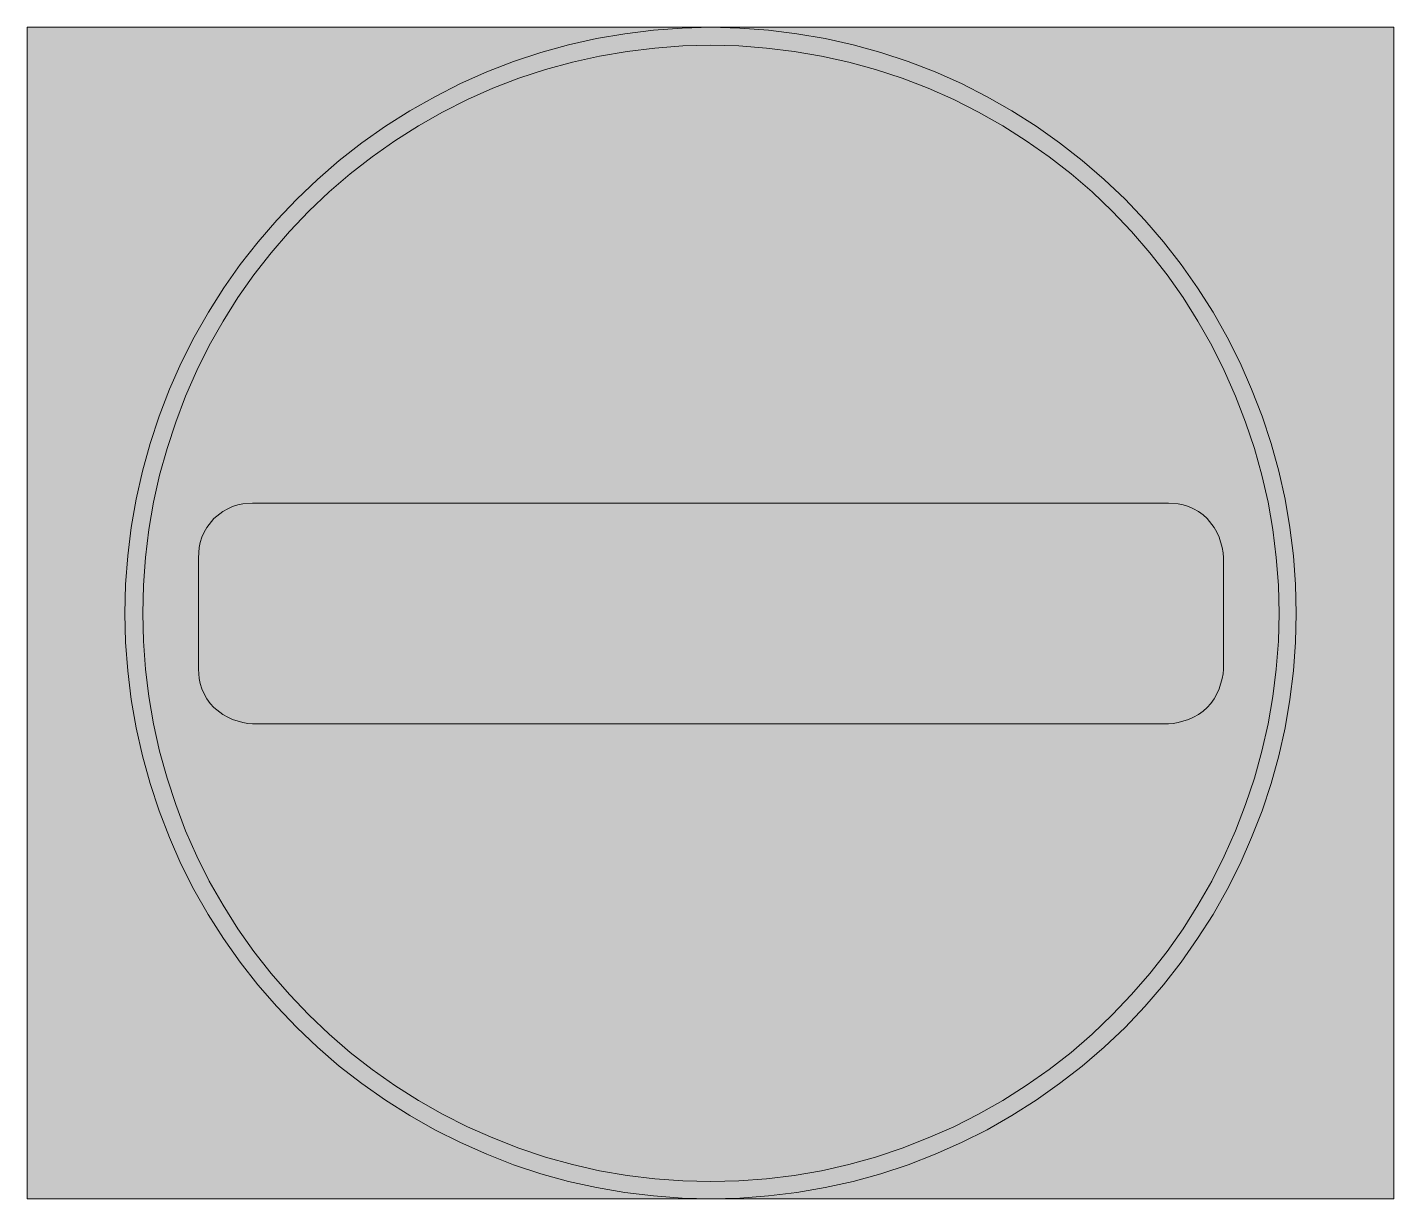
# Model space of a CAD drawing. Header units: metres. Extents: x 141 to 429, y 13 to 259.
import ezdxf

# ---------------------------------------------------------------- set-up
doc = ezdxf.new("R2010")
doc.units = ezdxf.units.M
for name, color, linetype, true_color in [('FILL_RED_FF0000', 7, 'Continuous', 0xff0000), ('FILL_WHITE_FFFFFF', 7, 'Continuous', 0xffffff), ('FILL_YELLOW_FFFF00', 7, 'Continuous', 0xffff00)]:
    doc.layers.add(name, color=color, linetype=linetype, true_color=true_color)

msp = doc.modelspace()

# ---------------------------------------------------------------- hatches: boundary and pattern name
at = {"layer": 'FILL_RED_FF0000', "true_color": 0xff0000}
h = msp.add_hatch(color=7, dxfattribs=at)
h.dxf.hatch_style = 1
h.paths.add_polyline_path([(404.32, 130.04), (403.89, 124.2), (403.17, 118.4), (402.16, 112.64), (400.87, 106.92), (399.3, 101.27), (397.43, 95.69), (395.28, 90.18), (392.92, 84.83), (390.29, 79.6), (387.41, 74.5), (384.28, 69.55), (380.9, 64.75), (377.28, 60.13), (373.43, 55.7), (369.36, 51.48), (365.14, 47.41), (360.71, 43.56), (356.09, 39.94), (351.29, 36.56), (346.34, 33.43), (341.24, 30.55), (336.01, 27.92), (330.66, 25.56), (325.15, 23.41), (319.57, 21.54), (313.92, 19.97), (308.2, 18.67), (302.44, 17.67), (296.64, 16.95), (290.8, 16.52), (284.94, 16.38), (279.02, 16.52), (273.14, 16.95), (267.3, 17.67), (261.52, 18.67), (255.79, 19.97), (250.14, 21.54), (244.55, 23.41), (239.04, 25.56), (233.7, 27.92), (228.49, 30.55), (223.41, 33.43), (218.47, 36.56), (213.69, 39.94), (209.07, 43.56), (204.62, 47.41), (200.34, 51.48), (196.27, 55.7), (192.42, 60.13), (188.8, 64.75), (185.42, 69.55), (182.29, 74.5), (179.41, 79.6), (176.78, 84.83), (174.42, 90.18), (172.33, 95.69), (170.51, 101.27), (168.96, 106.92), (167.69, 112.64), (166.7, 118.4), (165.99, 124.2), (165.56, 130.04), (165.42, 135.9), (165.56, 141.82), (165.99, 147.7), (166.7, 153.53), (167.69, 159.3), (168.96, 165), (170.51, 170.63), (172.33, 176.17), (174.42, 181.62), (176.78, 187.02), (179.41, 192.28), (182.29, 197.39), (185.42, 202.34), (188.8, 207.14), (192.42, 211.77), (196.27, 216.22), (200.34, 220.5), (204.62, 224.57), (209.07, 228.4), (213.69, 231.99), (218.47, 235.35), (223.41, 238.47), (228.49, 241.36), (233.7, 244.01), (239.04, 246.42), (244.55, 248.51), (250.14, 250.33), (255.79, 251.88), (261.52, 253.15), (267.3, 254.14), (273.14, 254.85), (279.02, 255.28), (284.94, 255.42), (290.8, 255.28), (296.64, 254.85), (302.44, 254.14), (308.2, 253.15), (313.92, 251.88), (319.57, 250.33), (325.15, 248.51), (330.66, 246.42), (336.01, 244.01), (341.24, 241.36), (346.34, 238.47), (351.29, 235.35), (356.09, 231.99), (360.71, 228.4), (365.14, 224.57), (369.36, 220.5), (373.43, 216.22), (377.28, 211.77), (380.9, 207.14), (384.28, 202.34), (387.41, 197.39), (390.29, 192.28), (392.92, 187.02), (395.28, 181.62), (397.43, 176.17), (399.3, 170.63), (400.87, 165), (402.16, 159.3), (403.17, 153.53), (403.89, 147.7), (404.32, 141.82), (404.46, 135.9), (404.32, 130.04)])
at = {"layer": 'FILL_WHITE_FFFFFF', "true_color": 0xffffff}
h = msp.add_hatch(color=7, dxfattribs=at)
h.dxf.hatch_style = 1
h.paths.add_polyline_path([(407.92, 129.84), (407.48, 123.8), (406.76, 117.8), (405.74, 111.85), (404.43, 105.96), (402.82, 100.13), (400.91, 94.39), (398.7, 88.74), (396.26, 83.21), (393.55, 77.81), (390.57, 72.57), (387.34, 67.48), (383.86, 62.55), (380.15, 57.78), (376.21, 53.19), (372.06, 48.78), (367.65, 44.63), (363.06, 40.69), (358.29, 36.98), (353.36, 33.5), (348.27, 30.27), (343.03, 27.29), (337.63, 24.58), (332.1, 22.14), (326.45, 19.93), (320.71, 18.02), (314.88, 16.41), (308.99, 15.1), (303.04, 14.08), (297.04, 13.36), (291, 12.92), (284.94, 12.78), (278.88, 12.92), (272.84, 13.36), (266.84, 14.08), (260.89, 15.1), (255, 16.41), (249.17, 18.02), (243.43, 19.93), (237.78, 22.14), (232.24, 24.58), (226.83, 27.29), (221.56, 30.27), (216.45, 33.5), (211.51, 36.98), (206.75, 40.69), (202.18, 44.63), (197.82, 48.78), (193.61, 53.19), (189.63, 57.78), (185.89, 62.55), (182.38, 67.48), (179.14, 72.57), (176.15, 77.81), (173.44, 83.21), (171, 88.74), (168.84, 94.39), (166.96, 100.13), (165.35, 105.96), (164.02, 111.85), (162.99, 117.8), (162.24, 123.8), (161.79, 129.84), (161.64, 135.9), (161.79, 141.96), (162.24, 148), (162.99, 154), (164.02, 159.95), (165.35, 165.84), (166.96, 171.67), (168.84, 177.41), (171, 183.06), (173.49, 188.6), (176.23, 194.01), (179.22, 199.28), (182.45, 204.39), (185.93, 209.33), (189.66, 214.09), (193.62, 218.66), (197.82, 223.02), (202.18, 227.22), (206.75, 231.18), (211.51, 234.91), (216.45, 238.39), (221.56, 241.62), (226.83, 244.61), (232.24, 247.35), (237.78, 249.84), (243.43, 252), (249.17, 253.88), (255, 255.49), (260.89, 256.82), (266.84, 257.85), (272.84, 258.6), (278.88, 259.05), (284.94, 259.2), (291, 259.05), (297.04, 258.6), (303.04, 257.85), (308.99, 256.82), (314.88, 255.49), (320.71, 253.88), (326.45, 252), (332.1, 249.84), (337.63, 247.35), (343.03, 244.61), (348.27, 241.62), (353.36, 238.39), (358.29, 234.91), (363.06, 231.18), (367.65, 227.22), (372.06, 223.02), (376.21, 218.66), (380.15, 214.09), (383.86, 209.33), (387.34, 204.39), (390.57, 199.28), (393.55, 194.01), (396.26, 188.6), (398.7, 183.06), (400.91, 177.41), (402.82, 171.67), (404.43, 165.84), (405.74, 159.95), (406.76, 154), (407.48, 148), (407.92, 141.96), (408.06, 135.9), (407.92, 129.84)])
h = msp.add_hatch(color=7, dxfattribs=at)
h.dxf.hatch_style = 1
h.paths.add_polyline_path([(381.24, 159.12), (383.24, 158.96), (384.3, 158.74), (385.38, 158.4), (386.45, 157.93), (387.5, 157.34), (388.47, 156.65), (389.34, 155.88), (390.8, 153.97), (391.39, 152.97), (391.86, 151.92), (392.51, 149.76), (392.7, 148.68), (392.76, 147.6), (392.76, 124.2), (392.7, 123.22), (392.51, 122.2), (391.86, 120.06), (391.39, 118.99), (390.8, 117.95), (390.11, 116.97), (389.34, 116.1), (388.47, 115.33), (387.5, 114.64), (386.45, 114.05), (385.38, 113.58), (383.24, 112.93), (382.22, 112.74), (381.24, 112.68), (188.46, 112.68), (187.48, 112.74), (186.46, 112.93), (184.32, 113.58), (183.27, 114.05), (182.27, 114.64), (180.36, 116.1), (179.59, 116.97), (178.9, 117.95), (178.31, 118.99), (177.84, 120.06), (177.5, 121.14), (177.28, 122.2), (177.12, 124.2), (177.12, 147.6), (177.28, 149.76), (177.5, 150.84), (177.84, 151.92), (178.31, 152.97), (178.9, 153.97), (180.36, 155.88), (182.27, 157.34), (183.27, 157.93), (184.32, 158.4), (185.4, 158.74), (186.46, 158.96), (188.46, 159.12), (381.24, 159.12)])
at = {"layer": 'FILL_YELLOW_FFFF00', "true_color": 0xffff00}
h = msp.add_hatch(color=7, dxfattribs=at)
h.dxf.hatch_style = 1
h.paths.add_polyline_path([(428.58, 259.2), (428.58, 12.78), (141.12, 12.78), (141.12, 259.2), (428.58, 259.2)])

# ---------------------------------------------------------------- linework, layer by layer
at = {"layer": 'FILL_RED_FF0000', "lineweight": 0, "true_color": 0xff0000}
msp.add_lwpolyline([(404.32, 130.04), (403.89, 124.2), (403.17, 118.4), (402.16, 112.64), (400.87, 106.92), (399.3, 101.27), (397.43, 95.69), (395.28, 90.18), (392.92, 84.83), (390.29, 79.6), (387.41, 74.5), (384.28, 69.55), (380.9, 64.75), (377.28, 60.13), (373.43, 55.7), (369.36, 51.48), (365.14, 47.41), (360.71, 43.56), (356.09, 39.94), (351.29, 36.56), (346.34, 33.43), (341.24, 30.55), (336.01, 27.92), (330.66, 25.56), (325.15, 23.41), (319.57, 21.54), (313.92, 19.97), (308.2, 18.67), (302.44, 17.67), (296.64, 16.95), (290.8, 16.52), (284.94, 16.38), (279.02, 16.52), (273.14, 16.95), (267.3, 17.67), (261.52, 18.67), (255.79, 19.97), (250.14, 21.54), (244.55, 23.41), (239.04, 25.56), (233.7, 27.92), (228.49, 30.55), (223.41, 33.43), (218.47, 36.56), (213.69, 39.94), (209.07, 43.56), (204.62, 47.41), (200.34, 51.48), (196.27, 55.7), (192.42, 60.13), (188.8, 64.75), (185.42, 69.55), (182.29, 74.5), (179.41, 79.6), (176.78, 84.83), (174.42, 90.18), (172.33, 95.69), (170.51, 101.27), (168.96, 106.92), (167.69, 112.64), (166.7, 118.4), (165.99, 124.2), (165.56, 130.04), (165.42, 135.9), (165.56, 141.82), (165.99, 147.7), (166.7, 153.53), (167.69, 159.3), (168.96, 165), (170.51, 170.63), (172.33, 176.17), (174.42, 181.62), (176.78, 187.02), (179.41, 192.28), (182.29, 197.39), (185.42, 202.34), (188.8, 207.14), (192.42, 211.77), (196.27, 216.22), (200.34, 220.5), (204.62, 224.57), (209.07, 228.4), (213.69, 231.99), (218.47, 235.35), (223.41, 238.47), (228.49, 241.36), (233.7, 244.01), (239.04, 246.42), (244.55, 248.51), (250.14, 250.33), (255.79, 251.88), (261.52, 253.15), (267.3, 254.14), (273.14, 254.85), (279.02, 255.28), (284.94, 255.42), (290.8, 255.28), (296.64, 254.85), (302.44, 254.14), (308.2, 253.15), (313.92, 251.88), (319.57, 250.33), (325.15, 248.51), (330.66, 246.42), (336.01, 244.01), (341.24, 241.36), (346.34, 238.47), (351.29, 235.35), (356.09, 231.99), (360.71, 228.4), (365.14, 224.57), (369.36, 220.5), (373.43, 216.22), (377.28, 211.77), (380.9, 207.14), (384.28, 202.34), (387.41, 197.39), (390.29, 192.28), (392.92, 187.02), (395.28, 181.62), (397.43, 176.17), (399.3, 170.63), (400.87, 165), (402.16, 159.3), (403.17, 153.53), (403.89, 147.7), (404.32, 141.82), (404.46, 135.9)], close=True, dxfattribs=at)
at = {"layer": 'FILL_WHITE_FFFFFF', "lineweight": 0, "true_color": 0xffff00}
msp.add_lwpolyline([(407.92, 129.84), (407.48, 123.8), (406.76, 117.8), (405.74, 111.85), (404.43, 105.96), (402.82, 100.13), (400.91, 94.39), (398.7, 88.74), (396.26, 83.21), (393.55, 77.81), (390.57, 72.57), (387.34, 67.48), (383.86, 62.55), (380.15, 57.78), (376.21, 53.19), (372.06, 48.78), (367.65, 44.63), (363.06, 40.69), (358.29, 36.98), (353.36, 33.5), (348.27, 30.27), (343.03, 27.29), (337.63, 24.58), (332.1, 22.14), (326.45, 19.93), (320.71, 18.02), (314.88, 16.41), (308.99, 15.1), (303.04, 14.08), (297.04, 13.36), (291, 12.92), (284.94, 12.78), (278.88, 12.92), (272.84, 13.36), (266.84, 14.08), (260.89, 15.1), (255, 16.41), (249.17, 18.02), (243.43, 19.93), (237.78, 22.14), (232.24, 24.58), (226.83, 27.29), (221.56, 30.27), (216.45, 33.5), (211.51, 36.98), (206.75, 40.69), (202.18, 44.63), (197.82, 48.78), (193.61, 53.19), (189.63, 57.78), (185.89, 62.55), (182.38, 67.48), (179.14, 72.57), (176.15, 77.81), (173.44, 83.21), (171, 88.74), (168.84, 94.39), (166.96, 100.13), (165.35, 105.96), (164.02, 111.85), (162.99, 117.8), (162.24, 123.8), (161.79, 129.84), (161.64, 135.9), (161.79, 141.96), (162.24, 148), (162.99, 154), (164.02, 159.95), (165.35, 165.84), (166.96, 171.67), (168.84, 177.41), (171, 183.06), (173.49, 188.6), (176.23, 194.01), (179.22, 199.28), (182.45, 204.39), (185.93, 209.33), (189.66, 214.09), (193.62, 218.66), (197.82, 223.02), (202.18, 227.22), (206.75, 231.18), (211.51, 234.91), (216.45, 238.39), (221.56, 241.62), (226.83, 244.61), (232.24, 247.35), (237.78, 249.84), (243.43, 252), (249.17, 253.88), (255, 255.49), (260.89, 256.82), (266.84, 257.85), (272.84, 258.6), (278.88, 259.05), (284.94, 259.2), (291, 259.05), (297.04, 258.6), (303.04, 257.85), (308.99, 256.82), (314.88, 255.49), (320.71, 253.88), (326.45, 252), (332.1, 249.84), (337.63, 247.35), (343.03, 244.61), (348.27, 241.62), (353.36, 238.39), (358.29, 234.91), (363.06, 231.18), (367.65, 227.22), (372.06, 223.02), (376.21, 218.66), (380.15, 214.09), (383.86, 209.33), (387.34, 204.39), (390.57, 199.28), (393.55, 194.01), (396.26, 188.6), (398.7, 183.06), (400.91, 177.41), (402.82, 171.67), (404.43, 165.84), (405.74, 159.95), (406.76, 154), (407.48, 148), (407.92, 141.96), (408.06, 135.9)], close=True, dxfattribs=at)
at = {"layer": 'FILL_WHITE_FFFFFF', "lineweight": 0, "true_color": 0xff0000}
msp.add_lwpolyline([(381.24, 159.12), (383.24, 158.96), (384.3, 158.74), (385.38, 158.4), (386.45, 157.93), (387.5, 157.34), (388.47, 156.65), (389.34, 155.88), (390.8, 153.97), (391.39, 152.97), (391.86, 151.92), (392.51, 149.76), (392.7, 148.68), (392.76, 147.6), (392.76, 124.2), (392.7, 123.22), (392.51, 122.2), (391.86, 120.06), (391.39, 118.99), (390.8, 117.95), (390.11, 116.97), (389.34, 116.1), (388.47, 115.33), (387.5, 114.64), (386.45, 114.05), (385.38, 113.58), (383.24, 112.93), (382.22, 112.74), (381.24, 112.68), (188.46, 112.68), (187.48, 112.74), (186.46, 112.93), (184.32, 113.58), (183.27, 114.05), (182.27, 114.64), (180.36, 116.1), (179.59, 116.97), (178.9, 117.95), (178.31, 118.99), (177.84, 120.06), (177.5, 121.14), (177.28, 122.2), (177.12, 124.2), (177.12, 147.6), (177.28, 149.76), (177.5, 150.84), (177.84, 151.92), (178.31, 152.97), (178.9, 153.97), (180.36, 155.88), (182.27, 157.34), (183.27, 157.93), (184.32, 158.4), (185.4, 158.74), (186.46, 158.96), (188.46, 159.12)], close=True, dxfattribs=at)
at = {"layer": 'FILL_YELLOW_FFFF00', "lineweight": 0, "true_color": 0xffff00}
msp.add_lwpolyline([(428.58, 259.2), (428.58, 12.78), (141.12, 12.78), (141.12, 259.2)], close=True, dxfattribs=at)

doc.saveas('drawing.dxf')
